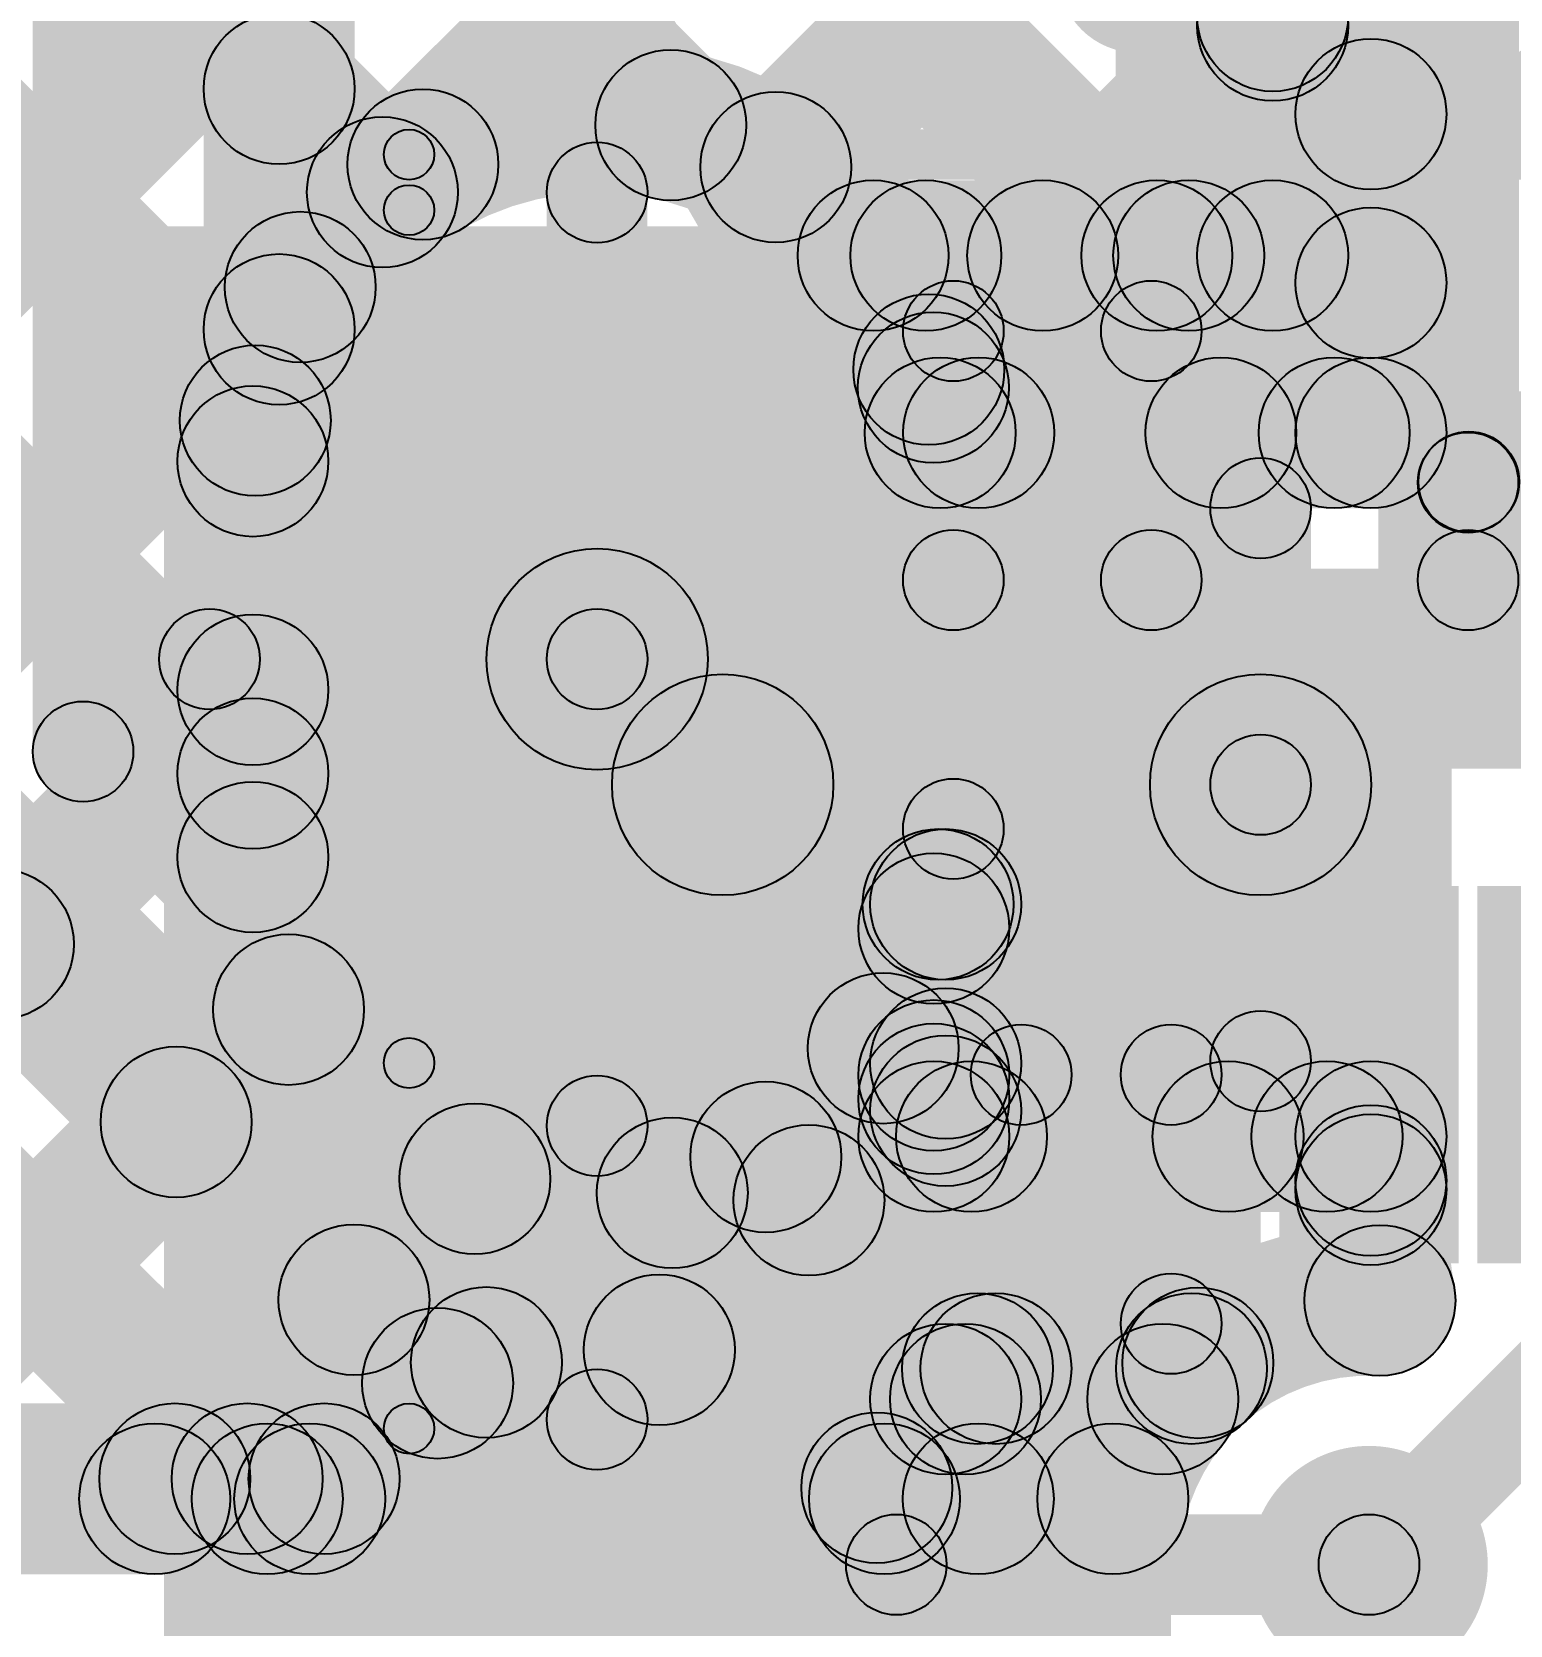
# Model space of a CAD drawing. Header units: millimetres. Extents: x 0 to 210, y 0 to 213.
# Drawn here: x 1.4473 to 1.5943, y -0.0227 to 0.1357 of the extents above; entities that cross this region are included whole.
import ezdxf

# ---------------------------------------------------------------- set-up
doc = ezdxf.new("R2010")
doc.units = ezdxf.units.MM
doc.header["$MEASUREMENT"] = 0
for name, color, linetype in [('BottomLayer', 5, 'Continuous'), ('BottomPaste', 16, 'Continuous'), ('BottomSolder', 6, 'Continuous'), ('PadHoleLayer', 156, 'Continuous'), ('TopLayer', 1, 'Continuous'), ('TopOverlay', 2, 'Continuous'), ('TopPaste', 8, 'Continuous'), ('TopSolder', 216, 'Continuous'), ('ViaHoleLayer', 16, 'Continuous')]:
    doc.layers.add(name, color=color, linetype=linetype)

# ---------------------------------------------------------------- blocks, each defined once
blk = doc.blocks.new('2305018_2_69')
at = {"layer": 'BottomLayer'}
h = blk.add_hatch(color=5, dxfattribs=at)
edge = h.paths.add_edge_path()
edge.add_arc((-0.1752, 0.03937), 0.01673, 180, 360)
edge.add_line((-0.15846, 0.03937), (-0.15846, 0.07874))
edge.add_arc((-0.1752, 0.07874), 0.01673, 0, 180)
edge.add_line((-0.19193, 0.07874), (-0.19193, 0.03937))
h = blk.add_hatch(color=5, dxfattribs=at)
edge = h.paths.add_edge_path()
edge.add_arc((-0.1752, -0.09055), 0.01673, 180, 360)
edge.add_line((-0.15846, -0.09055), (-0.15846, -0.04331))
edge.add_arc((-0.1752, -0.04331), 0.01673, 0, 180)
edge.add_line((-0.19193, -0.04331), (-0.19193, -0.09055))
at = {"layer": 'BottomSolder'}
h = blk.add_hatch(color=6, dxfattribs=at)
edge = h.paths.add_edge_path()
edge.add_arc((-0.1752, 0.03937), 0.02073, 180, 360)
edge.add_line((-0.15446, 0.03937), (-0.15446, 0.07874))
edge.add_arc((-0.1752, 0.07874), 0.02073, 0, 180)
edge.add_line((-0.19593, 0.07874), (-0.19593, 0.03937))
h = blk.add_hatch(color=6, dxfattribs=at)
edge = h.paths.add_edge_path()
edge.add_arc((-0.1752, -0.09055), 0.02073, 180, 360)
edge.add_line((-0.15446, -0.09055), (-0.15446, -0.04331))
edge.add_arc((-0.1752, -0.04331), 0.02073, 0, 180)
edge.add_line((-0.19593, -0.04331), (-0.19593, -0.09055))
at = {"layer": 'PadHoleLayer'}
h = blk.add_hatch(color=156, dxfattribs=at)
edge = h.paths.add_edge_path()
edge.add_arc((-0.1752, 0.03937), 0.00886, 180, 360)
edge.add_line((-0.16634, 0.03937), (-0.16634, 0.07874))
edge.add_arc((-0.1752, 0.07874), 0.00886, 0, 180)
edge.add_line((-0.18405, 0.07874), (-0.18405, 0.03937))
h = blk.add_hatch(color=156, dxfattribs=at)
edge = h.paths.add_edge_path()
edge.add_arc((-0.1752, -0.09055), 0.00886, 180, 360)
edge.add_line((-0.16634, -0.09055), (-0.16634, -0.04331))
edge.add_arc((-0.1752, -0.04331), 0.00886, 0, 180)
edge.add_line((-0.18405, -0.04331), (-0.18405, -0.09055))
at = {"layer": 'TopLayer'}
h = blk.add_hatch(color=1, dxfattribs=at)
edge = h.paths.add_edge_path()
edge.add_arc((-0.1752, 0.03937), 0.01673, 180, 360)
edge.add_line((-0.15846, 0.03937), (-0.15846, 0.07874))
edge.add_arc((-0.1752, 0.07874), 0.01673, 0, 180)
edge.add_line((-0.19193, 0.07874), (-0.19193, 0.03937))
for points in [[(-0.14567, 0.08169), (-0.13386, 0.08169), (-0.13386, 0.05217), (-0.14567, 0.05217)], [(-0.125, 0.08169), (-0.11516, 0.08169), (-0.11516, 0.05217), (-0.125, 0.05217)], [(-0.0935, 0.08169), (-0.08366, 0.08169), (-0.08366, 0.05217), (-0.0935, 0.05217)], [(-0.12303, 0.03248), (-0.11319, 0.03248), (-0.11319, 0.00295), (-0.12303, 0.00295)], [(-0.10335, 0.03248), (-0.0935, 0.03248), (-0.0935, 0.00295), (-0.10335, 0.00295)]]:
    blk.add_hatch(color=1, dxfattribs=at).paths.add_polyline_path(points)
h = blk.add_hatch(color=1, dxfattribs=at)
edge = h.paths.add_edge_path()
edge.add_arc((-0.1752, -0.09055), 0.01673, 180, 360)
edge.add_line((-0.15846, -0.09055), (-0.15846, -0.04331))
edge.add_arc((-0.1752, -0.04331), 0.01673, 0, 180)
edge.add_line((-0.19193, -0.04331), (-0.19193, -0.09055))
at = {"layer": 'TopOverlay'}
h = blk.add_hatch(color=2, dxfattribs=at)
edge = h.paths.add_edge_path()
edge.add_arc((-0.1939, 0.10925), 0.0025, 0, 360)
h = blk.add_hatch(color=2, dxfattribs=at)
edge = h.paths.add_edge_path()
edge.add_arc((-0.1939, 0.10925), 0.0025, 0, 360)
for points in [[(-0.1939, 0.10675), (-0.1939, 0.11175), (0.1939, 0.11175), (0.1939, 0.10675)], [(-0.1914, 0.10372), (-0.1964, 0.10372), (-0.1964, 0.10925), (-0.1914, 0.10925)], [(-0.1914, -0.01747), (-0.1964, -0.01747), (-0.1964, 0.01889), (-0.1914, 0.01889)]]:
    blk.add_hatch(color=2, dxfattribs=at).paths.add_polyline_path(points)
h = blk.add_hatch(color=2, dxfattribs=at)
edge = h.paths.add_edge_path()
edge.add_arc((-0.1939, 0.10372), 0.0025, 0, 360)
h = blk.add_hatch(color=2, dxfattribs=at)
edge = h.paths.add_edge_path()
edge.add_arc((-0.1939, 0.01889), 0.0025, 0, 360)
h = blk.add_hatch(color=2, dxfattribs=at)
edge = h.paths.add_edge_path()
edge.add_arc((-0.1939, -0.01747), 0.0025, 0, 360)
at = {"layer": 'TopPaste'}
for points in [[(-0.14567, 0.08169), (-0.13386, 0.08169), (-0.13386, 0.05217), (-0.14567, 0.05217)], [(-0.125, 0.08169), (-0.11516, 0.08169), (-0.11516, 0.05217), (-0.125, 0.05217)], [(-0.0935, 0.08169), (-0.08366, 0.08169), (-0.08366, 0.05217), (-0.0935, 0.05217)], [(-0.12303, 0.03248), (-0.11319, 0.03248), (-0.11319, 0.00295), (-0.12303, 0.00295)], [(-0.10335, 0.03248), (-0.0935, 0.03248), (-0.0935, 0.00295), (-0.10335, 0.00295)]]:
    blk.add_hatch(color=8, dxfattribs=at).paths.add_polyline_path(points)
at = {"layer": 'TopSolder'}
h = blk.add_hatch(color=216, dxfattribs=at)
edge = h.paths.add_edge_path()
edge.add_arc((-0.1752, 0.03937), 0.02073, 180, 360)
edge.add_line((-0.15446, 0.03937), (-0.15446, 0.07874))
edge.add_arc((-0.1752, 0.07874), 0.02073, 0, 180)
edge.add_line((-0.19593, 0.07874), (-0.19593, 0.03937))
for points in [[(-0.14967, 0.08569), (-0.12986, 0.08569), (-0.12986, 0.04817), (-0.14967, 0.04817)], [(-0.129, 0.08569), (-0.11116, 0.08569), (-0.11116, 0.04817), (-0.129, 0.04817)], [(-0.0975, 0.08569), (-0.07966, 0.08569), (-0.07966, 0.04817), (-0.0975, 0.04817)], [(-0.12703, 0.03648), (-0.10919, 0.03648), (-0.10919, -0.00105), (-0.12703, -0.00105)], [(-0.10735, 0.03648), (-0.0895, 0.03648), (-0.0895, -0.00105), (-0.10735, -0.00105)], [(-0.08766, 0.03648), (-0.06982, 0.03648), (-0.06982, -0.00105), (-0.08766, -0.00105)]]:
    blk.add_hatch(color=216, dxfattribs=at).paths.add_polyline_path(points)
h = blk.add_hatch(color=216, dxfattribs=at)
edge = h.paths.add_edge_path()
edge.add_arc((-0.1752, -0.09055), 0.02073, 180, 360)
edge.add_line((-0.15446, -0.09055), (-0.15446, -0.04331))
edge.add_arc((-0.1752, -0.04331), 0.02073, 0, 180)
edge.add_line((-0.19593, -0.04331), (-0.19593, -0.09055))
at = {"layer": 'TopOverlay', "const_width": 0.00787}
blk.add_lwpolyline([(-0.11752, 0.12724, 1), (-0.12539, 0.12724, 1)], format="xyb", close=True, dxfattribs=at)
at = {"layer": 'TopOverlay'}
for centre in [(-0.1939, 0.10925), (-0.1939, 0.10925), (-0.1939, 0.10372), (-0.1939, 0.01889), (-0.1939, -0.01747)]:
    blk.add_circle(centre, 0.0025, dxfattribs=at)
blk = doc.blocks.new('RES_0603_B_93')
at = {"layer": 'BottomLayer'}
for points in [[(-0.045, -0.0175), (-0.045, 0.0175), (-0.015, 0.0175), (-0.015, -0.0175)], [(0.015, -0.0175), (0.015, 0.0175), (0.045, 0.0175), (0.045, -0.0175)]]:
    blk.add_hatch(color=5, dxfattribs=at).paths.add_polyline_path(points)
at = {"layer": 'BottomPaste'}
for points in [[(-0.045, -0.0175), (-0.045, 0.0175), (-0.015, 0.0175), (-0.015, -0.0175)], [(0.015, -0.0175), (0.015, 0.0175), (0.045, 0.0175), (0.045, -0.0175)]]:
    blk.add_hatch(color=16, dxfattribs=at).paths.add_polyline_path(points)
at = {"layer": 'BottomSolder'}
for points in [[(-0.049, -0.0215), (-0.049, 0.0215), (-0.011, 0.0215), (-0.011, -0.0215)], [(0.011, -0.0215), (0.011, 0.0215), (0.049, 0.0215), (0.049, -0.0215)]]:
    blk.add_hatch(color=6, dxfattribs=at).paths.add_polyline_path(points)

msp = doc.modelspace()

# ---------------------------------------------------------------- hatches: boundary and pattern name
at = {"layer": 'BottomLayer'}
for points in [[(1.46659, 0.23082), (1.47719, 0.24143), (1.58577, 0.13285), (1.57517, 0.12224)], [(1.45739, 0.06414), (1.44739, 0.06414), (1.44739, 0.237), (1.45739, 0.237)], [(1.47939, 0.10614), (1.46439, 0.10614), (1.46439, 0.237), (1.47939, 0.237)], [(1.46659, 0.19547), (1.47719, 0.20607), (1.58212, 0.10115), (1.57151, 0.09054)], [(1.49149, 0.11724), (1.48088, 0.12785), (1.55814, 0.2051), (1.56874, 0.1945)], [(1.52658, 0.11698), (1.51598, 0.12759), (1.56641, 0.17802), (1.57702, 0.16742)], [(1.46659, 0.16011), (1.47719, 0.17072), (1.51615, 0.13176), (1.50554, 0.12116)], [(1.58797, 0.09585), (1.57297, 0.09585), (1.57297, 0.16565), (1.58797, 0.16565)], [(1.54181, 0.09685), (1.5312, 0.10746), (1.57517, 0.15142), (1.58577, 0.14082)], [(1.46659, 0.12475), (1.47719, 0.13536), (1.48747, 0.12509), (1.47686, 0.11448)], [(1.50851, 0.07334), (1.49851, 0.07334), (1.49851, 0.11976), (1.50851, 0.11976)], [(1.57085, 0.09054), (1.56025, 0.10115), (1.57517, 0.11607), (1.58577, 0.10546)], [(1.53165, 0.09505), (1.54225, 0.10566), (1.54676, 0.10115), (1.53615, 0.09054)], [(1.53763, 0.08835), (1.53763, 0.10335), (1.58047, 0.10335), (1.58047, 0.08835)], [(1.5745, 0.06085), (1.5645, 0.06085), (1.5645, 0.08835), (1.5745, 0.08835)], [(1.516, 0.04985), (1.516, 0.07185), (1.5695, 0.07185), (1.5695, 0.04985)], [(1.44886, 0.0606), (1.45593, 0.06768), (1.5368, -0.0132), (1.52973, -0.02027)], [(1.5745, 0.03335), (1.5645, 0.03335), (1.5645, 0.06085), (1.5745, 0.06085)], [(1.40287, 0.04705), (1.41348, 0.05765), (1.47401, -0.00288), (1.46341, -0.01348)], [(1.4333, 0.04505), (1.44391, 0.05566), (1.49295, 0.00661), (1.48234, -0.00399)], [(1.41348, 0.00388), (1.40287, 0.01449), (1.43867, 0.05028), (1.44928, 0.03968)], [(1.5445, 0.02585), (1.5295, 0.02585), (1.5295, 0.04654), (1.5445, 0.04654)], [(1.52667, 0.02932), (1.53727, 0.03993), (1.5423, 0.0349), (1.53169, 0.02429)], [(1.52989, 0.01422), (1.51928, 0.02483), (1.53169, 0.03724), (1.5423, 0.02663)], [(1.53169, 0.02429), (1.5423, 0.0349), (1.54605, 0.03115), (1.53544, 0.02054)], [(1.537, 0.01835), (1.537, 0.03335), (1.58047, 0.03335), (1.58047, 0.01835)], [(1.43147, -0.01348), (1.42087, -0.00288), (1.45635, 0.03261), (1.46696, 0.022)], [(1.53544, 0.02054), (1.54605, 0.03115), (1.56857, 0.00863), (1.55796, -0.00197)], [(1.54848, -0.00254), (1.53788, 0.00807), (1.56096, 0.03115), (1.57157, 0.02054)], [(1.5708, 0.02054), (1.58141, 0.03115), (1.58577, 0.02678), (1.57517, 0.01618)], [(1.51499, 0.01851), (1.5256, 0.02912), (1.54665, 0.00807), (1.53604, -0.00254)], [(1.58797, 0.02057), (1.57297, 0.02057), (1.57297, 0.02585), (1.58797, 0.02585)], [(1.46683, -0.01348), (1.45622, -0.00288), (1.47403, 0.01493), (1.48463, 0.00432)], [(1.54134, -0.00473), (1.54134, 0.01027), (1.56262, 0.01027), (1.56262, -0.00473)], [(1.40818, -0.01568), (1.40818, -0.00068), (1.47636, -0.00068), (1.47636, -0.01568)], [(1.53327, -0.02173), (1.53327, -0.01173), (1.58028, -0.01173), (1.58028, -0.02173)]]:
    msp.add_hatch(color=5, dxfattribs=at).paths.add_polyline_path(points)
h = msp.add_hatch(color=5, dxfattribs=at)
edge = h.paths.add_edge_path()
edge.add_arc((1.47189, 0.13006), 0.0075, 0, 360)
h = msp.add_hatch(color=5, dxfattribs=at)
edge = h.paths.add_edge_path()
edge.add_arc((1.58047, 0.12755), 0.0075, 0, 360)
h = msp.add_hatch(color=5, dxfattribs=at)
edge = h.paths.add_edge_path()
edge.add_arc((1.51084, 0.12646), 0.0075, 0, 360)
h = msp.add_hatch(color=5, dxfattribs=at)
edge = h.paths.add_edge_path()
edge.add_arc((1.48619, 0.12255), 0.0075, 0, 360)
h = msp.add_hatch(color=5, dxfattribs=at)
edge = h.paths.add_edge_path()
edge.add_arc((1.52128, 0.12228), 0.0075, 0, 360)
h = msp.add_hatch(color=5, dxfattribs=at)
edge = h.paths.add_edge_path()
edge.add_arc((1.48216, 0.11978), 0.0075, 0, 360)
h = msp.add_hatch(color=5, dxfattribs=at)
edge = h.paths.add_edge_path()
edge.add_arc((1.50351, 0.11976), 0.005, 0, 360)
h = msp.add_hatch(color=5, dxfattribs=at)
edge = h.paths.add_edge_path()
edge.add_arc((1.58047, 0.11076), 0.0075, 0, 360)
h = msp.add_hatch(color=5, dxfattribs=at)
edge = h.paths.add_edge_path()
edge.add_arc((1.47189, 0.10614), 0.0075, 0, 360)
h = msp.add_hatch(color=5, dxfattribs=at)
edge = h.paths.add_edge_path()
edge.add_arc((1.47189, 0.10614), 0.0075, 0, 360)
h = msp.add_hatch(color=5, dxfattribs=at)
edge = h.paths.add_edge_path()
edge.add_arc((1.5365, 0.10215), 0.0075, 0, 360)
h = msp.add_hatch(color=5, dxfattribs=at)
edge = h.paths.add_edge_path()
edge.add_arc((1.53695, 0.10036), 0.0075, 0, 360)
h = msp.add_hatch(color=5, dxfattribs=at)
edge = h.paths.add_edge_path()
edge.add_arc((1.53763, 0.09585), 0.0075, 0, 360)
h = msp.add_hatch(color=5, dxfattribs=at)
edge = h.paths.add_edge_path()
edge.add_arc((1.53763, 0.09585), 0.0075, 0, 360)
h = msp.add_hatch(color=5, dxfattribs=at)
edge = h.paths.add_edge_path()
edge.add_arc((1.54146, 0.09585), 0.0075, 0, 360)
h = msp.add_hatch(color=5, dxfattribs=at)
edge = h.paths.add_edge_path()
edge.add_arc((1.56555, 0.09585), 0.0075, 0, 360)
h = msp.add_hatch(color=5, dxfattribs=at)
edge = h.paths.add_edge_path()
edge.add_arc((1.57681, 0.09585), 0.0075, 0, 360)
h = msp.add_hatch(color=5, dxfattribs=at)
edge = h.paths.add_edge_path()
edge.add_arc((1.58047, 0.09585), 0.0075, 0, 360)
h = msp.add_hatch(color=5, dxfattribs=at)
edge = h.paths.add_edge_path()
edge.add_arc((1.58047, 0.09585), 0.0075, 0, 360)
h = msp.add_hatch(color=5, dxfattribs=at)
edge = h.paths.add_edge_path()
edge.add_arc((1.5695, 0.08835), 0.005, 0, 360)
h = msp.add_hatch(color=5, dxfattribs=at)
edge = h.paths.add_edge_path()
edge.add_arc((1.50351, 0.07334), 0.011, 0, 360)
h = msp.add_hatch(color=5, dxfattribs=at)
edge = h.paths.add_edge_path()
edge.add_arc((1.50351, 0.07334), 0.005, 0, 360)
h = msp.add_hatch(color=5, dxfattribs=at)
edge = h.paths.add_edge_path()
edge.add_arc((1.516, 0.06085), 0.011, 0, 360)
h = msp.add_hatch(color=5, dxfattribs=at)
edge = h.paths.add_edge_path()
edge.add_arc((1.516, 0.06085), 0.011, 0, 360)
h = msp.add_hatch(color=5, dxfattribs=at)
edge = h.paths.add_edge_path()
edge.add_arc((1.5695, 0.06085), 0.011, 0, 360)
h = msp.add_hatch(color=5, dxfattribs=at)
edge = h.paths.add_edge_path()
edge.add_arc((1.45239, 0.06414), 0.005, 0, 360)
h = msp.add_hatch(color=5, dxfattribs=at)
edge = h.paths.add_edge_path()
edge.add_arc((1.45239, 0.06414), 0.005, 0, 360)
h = msp.add_hatch(color=5, dxfattribs=at)
edge = h.paths.add_edge_path()
edge.add_arc((1.5695, 0.06085), 0.005, 0, 360)
h = msp.add_hatch(color=5, dxfattribs=at)
edge = h.paths.add_edge_path()
edge.add_arc((1.5695, 0.06085), 0.005, 0, 360)
h = msp.add_hatch(color=5, dxfattribs=at)
edge = h.paths.add_edge_path()
edge.add_arc((1.537, 0.04654), 0.0075, 0, 360)
h = msp.add_hatch(color=5, dxfattribs=at)
edge = h.paths.add_edge_path()
edge.add_arc((1.537, 0.04654), 0.0075, 0, 360)
h = msp.add_hatch(color=5, dxfattribs=at)
edge = h.paths.add_edge_path()
edge.add_arc((1.44397, 0.04498), 0.0075, 0, 360)
h = msp.add_hatch(color=5, dxfattribs=at)
edge = h.paths.add_edge_path()
edge.add_arc((1.53197, 0.03463), 0.0075, 0, 360)
h = msp.add_hatch(color=5, dxfattribs=at)
edge = h.paths.add_edge_path()
edge.add_arc((1.537, 0.03194), 0.0075, 0, 360)
h = msp.add_hatch(color=5, dxfattribs=at)
edge = h.paths.add_edge_path()
edge.add_arc((1.5695, 0.03335), 0.005, 0, 360)
h = msp.add_hatch(color=5, dxfattribs=at)
edge = h.paths.add_edge_path()
edge.add_arc((1.537, 0.0296), 0.0075, 0, 360)
h = msp.add_hatch(color=5, dxfattribs=at)
edge = h.paths.add_edge_path()
edge.add_arc((1.537, 0.0296), 0.0075, 0, 360)
h = msp.add_hatch(color=5, dxfattribs=at)
edge = h.paths.add_edge_path()
edge.add_arc((1.46165, 0.0273), 0.0075, 0, 360)
h = msp.add_hatch(color=5, dxfattribs=at)
edge = h.paths.add_edge_path()
edge.add_arc((1.537, 0.02585), 0.0075, 0, 360)
h = msp.add_hatch(color=5, dxfattribs=at)
edge = h.paths.add_edge_path()
edge.add_arc((1.537, 0.02585), 0.0075, 0, 360)
h = msp.add_hatch(color=5, dxfattribs=at)
edge = h.paths.add_edge_path()
edge.add_arc((1.54075, 0.02585), 0.0075, 0, 360)
h = msp.add_hatch(color=5, dxfattribs=at)
edge = h.paths.add_edge_path()
edge.add_arc((1.54075, 0.02585), 0.0075, 0, 360)
h = msp.add_hatch(color=5, dxfattribs=at)
edge = h.paths.add_edge_path()
edge.add_arc((1.56626, 0.02585), 0.0075, 0, 360)
h = msp.add_hatch(color=5, dxfattribs=at)
edge = h.paths.add_edge_path()
edge.add_arc((1.5761, 0.02585), 0.0075, 0, 360)
h = msp.add_hatch(color=5, dxfattribs=at)
edge = h.paths.add_edge_path()
edge.add_arc((1.58047, 0.02585), 0.0075, 0, 360)
h = msp.add_hatch(color=5, dxfattribs=at)
edge = h.paths.add_edge_path()
edge.add_arc((1.58047, 0.02585), 0.0075, 0, 360)
h = msp.add_hatch(color=5, dxfattribs=at)
edge = h.paths.add_edge_path()
edge.add_arc((1.52029, 0.02382), 0.0075, 0, 360)
h = msp.add_hatch(color=5, dxfattribs=at)
edge = h.paths.add_edge_path()
edge.add_arc((1.52029, 0.02382), 0.0075, 0, 360)
h = msp.add_hatch(color=5, dxfattribs=at)
edge = h.paths.add_edge_path()
edge.add_arc((1.58047, 0.02148), 0.0075, 0, 360)
h = msp.add_hatch(color=5, dxfattribs=at)
edge = h.paths.add_edge_path()
edge.add_arc((1.52458, 0.01952), 0.0075, 0, 360)
h = msp.add_hatch(color=5, dxfattribs=at)
edge = h.paths.add_edge_path()
edge.add_arc((1.58047, 0.02057), 0.0075, 0, 360)
h = msp.add_hatch(color=5, dxfattribs=at)
edge = h.paths.add_edge_path()
edge.add_arc((1.58047, 0.02057), 0.0075, 0, 360)
h = msp.add_hatch(color=5, dxfattribs=at)
edge = h.paths.add_edge_path()
edge.add_arc((1.47933, 0.00962), 0.0075, 0, 360)
h = msp.add_hatch(color=5, dxfattribs=at)
edge = h.paths.add_edge_path()
edge.add_arc((1.58137, 0.00955), 0.0075, 0, 360)
h = msp.add_hatch(color=5, dxfattribs=at)
edge = h.paths.add_edge_path()
edge.add_arc((1.58137, 0.00955), 0.0075, 0, 360)
h = msp.add_hatch(color=5, dxfattribs=at)
edge = h.paths.add_edge_path()
edge.add_arc((1.54134, 0.00277), 0.0075, 0, 360)
h = msp.add_hatch(color=5, dxfattribs=at)
edge = h.paths.add_edge_path()
edge.add_arc((1.54134, 0.00277), 0.0075, 0, 360)
h = msp.add_hatch(color=5, dxfattribs=at)
edge = h.paths.add_edge_path()
edge.add_arc((1.54318, 0.00277), 0.0075, 0, 360)
h = msp.add_hatch(color=5, dxfattribs=at)
edge = h.paths.add_edge_path()
edge.add_arc((1.56262, 0.00277), 0.0075, 0, 360)
h = msp.add_hatch(color=5, dxfattribs=at)
edge = h.paths.add_edge_path()
edge.add_arc((1.56262, 0.00277), 0.0075, 0, 360)
h = msp.add_hatch(color=5, dxfattribs=at)
edge = h.paths.add_edge_path()
edge.add_arc((1.56326, 0.00333), 0.0075, 0, 360)
h = msp.add_hatch(color=5, dxfattribs=at)
edge = h.paths.add_edge_path()
edge.add_arc((1.48765, 0.00131), 0.0075, 0, 360)
h = msp.add_hatch(color=5, dxfattribs=at)
edge = h.paths.add_edge_path()
edge.add_arc((1.48765, 0.00131), 0.0075, 0, 360)
h = msp.add_hatch(color=5, dxfattribs=at)
edge = h.paths.add_edge_path()
edge.add_arc((1.46152, -0.00818), 0.0075, 0, 360)
h = msp.add_hatch(color=5, dxfattribs=at)
edge = h.paths.add_edge_path()
edge.add_arc((1.46871, -0.00818), 0.0075, 0, 360)
h = msp.add_hatch(color=5, dxfattribs=at)
edge = h.paths.add_edge_path()
edge.add_arc((1.47636, -0.00818), 0.0075, 0, 360)
h = msp.add_hatch(color=5, dxfattribs=at)
edge = h.paths.add_edge_path()
edge.add_arc((1.47636, -0.00818), 0.0075, 0, 360)
h = msp.add_hatch(color=5, dxfattribs=at)
edge = h.paths.add_edge_path()
edge.add_arc((1.58028, -0.01673), 0.01181, 0, 360)
h = msp.add_hatch(color=5, dxfattribs=at)
edge = h.paths.add_edge_path()
edge.add_arc((1.53327, -0.01673), 0.005, 0, 360)
h = msp.add_hatch(color=5, dxfattribs=at)
edge = h.paths.add_edge_path()
edge.add_arc((1.53327, -0.01673), 0.005, 0, 360)
h = msp.add_hatch(color=5, dxfattribs=at)
edge = h.paths.add_edge_path()
edge.add_arc((1.58028, -0.01673), 0.005, 0, 360)
at = {"layer": 'TopLayer'}
for points in [[(0.86208, 0.6232), (0.87269, 0.6338), (1.4978, 0.00869), (1.48719, -0.00192)], [(0.89744, 0.6232), (0.90804, 0.6338), (1.47458, 0.06726), (1.46398, 0.05666)], [(0.93279, 0.6232), (0.9434, 0.6338), (1.47482, 0.10238), (1.46422, 0.09177)], [(0.96815, 0.6232), (0.97875, 0.6338), (1.48747, 0.12509), (1.47686, 0.11448)], [(1.38832, 0.04943), (1.37772, 0.06004), (1.66364, 0.34596), (1.67424, 0.33535)], [(1.3632, 0.33421), (1.3738, 0.34482), (1.57601, 0.14261), (1.5654, 0.13201)], [(1.364, 0.29805), (1.37461, 0.30866), (1.56449, 0.11878), (1.55388, 0.10817)], [(1.35081, 0.27589), (1.36142, 0.28649), (1.51615, 0.13176), (1.50554, 0.12116)], [(1.49149, 0.11724), (1.48088, 0.12785), (1.55814, 0.2051), (1.56874, 0.1945)], [(1.5952, 0.09098), (1.5852, 0.09098), (1.5852, 0.19274), (1.5952, 0.19274)], [(1.52658, 0.11698), (1.51598, 0.12759), (1.5654, 0.17701), (1.57601, 0.16641)], [(1.5782, 0.11348), (1.5632, 0.11348), (1.5632, 0.17363), (1.5782, 0.17363)], [(1.55313, 0.10817), (1.54252, 0.11878), (1.5654, 0.14166), (1.57601, 0.13105)], [(1.53096, 0.10598), (1.53096, 0.12098), (1.53621, 0.12098), (1.53621, 0.10598)], [(1.53621, 0.10598), (1.53621, 0.12098), (1.56235, 0.12098), (1.56235, 0.10598)], [(1.53621, 0.10598), (1.53621, 0.12098), (1.56235, 0.12098), (1.56235, 0.10598)], [(1.56235, 0.10598), (1.56235, 0.12098), (1.5707, 0.12098), (1.5707, 0.10598)], [(1.50851, 0.07334), (1.49851, 0.07334), (1.49851, 0.11976), (1.50851, 0.11976)], [(1.5606, 0.11639), (1.46045, 0.11639), (1.46045, -0.10824), (1.5606, -0.10824)], [(1.41348, 0.03924), (1.40287, 0.04984), (1.46868, 0.11565), (1.47929, 0.10505)], [(1.54394, 0.08121), (1.53394, 0.08121), (1.53394, 0.10598), (1.54394, 0.10598)], [(1.56363, 0.08121), (1.55363, 0.08121), (1.55363, 0.10598), (1.56363, 0.10598)], [(1.59366, 0.08736), (1.58659, 0.09443), (1.58667, 0.09451), (1.59374, 0.08744)], [(1.47678, 0.05365), (1.46178, 0.05365), (1.46178, 0.09302), (1.47678, 0.09302)], [(1.59513, 0.08121), (1.58513, 0.08121), (1.58513, 0.0909), (1.59513, 0.0909)], [(1.54394, 0.05645), (1.53394, 0.05645), (1.53394, 0.08121), (1.54394, 0.08121)], [(1.46497, 0.06834), (1.46497, 0.07834), (1.50351, 0.07834), (1.50351, 0.06834)], [(1.41348, 0.00388), (1.40287, 0.01449), (1.46398, 0.07559), (1.47458, 0.06498)], [(1.50851, 0.02692), (1.49851, 0.02692), (1.49851, 0.07334), (1.50851, 0.07334)], [(1.40287, 0.04705), (1.41348, 0.05765), (1.47601, -0.00488), (1.46541, -0.01548)], [(1.54568, -0.00026), (1.53068, -0.00026), (1.53068, 0.04895), (1.54568, 0.04895)], [(1.42947, -0.01548), (1.41887, -0.00488), (1.46752, 0.04378), (1.47813, 0.03317)], [(1.52667, 0.02932), (1.53727, 0.03993), (1.54348, 0.03372), (1.53287, 0.02311)], [(1.51501, -0.00066), (1.5044, 0.00995), (1.53287, 0.03842), (1.54348, 0.02781)], [(1.54568, 0.027), (1.54568, 0.037), (1.5606, 0.037), (1.5606, 0.027)], [(1.5656, 0.00724), (1.5556, 0.00724), (1.5556, 0.032), (1.5656, 0.032)], [(1.46483, -0.01548), (1.45422, -0.00488), (1.48605, 0.02696), (1.49666, 0.01635)], [(1.50569, 0.01494), (1.51629, 0.02555), (1.54672, -0.00488), (1.53612, -0.01548)], [(1.53818, -0.00776), (1.53818, 0.00724), (1.55977, 0.00724), (1.55977, -0.00776)], [(1.58382, -0.02027), (1.57675, -0.0132), (1.59635, 0.00641), (1.60343, -0.00066)], [(1.53664, -0.01438), (1.52603, -0.00378), (1.53485, 0.00504), (1.54545, -0.00557)], [(1.40818, -0.01768), (1.40818, -0.00268), (1.47493, -0.00268), (1.47493, -0.01768)], [(1.50851, -0.05265), (1.49851, -0.05265), (1.49851, -0.00229), (1.50851, -0.00229)], [(1.53209, -0.01768), (1.53209, -0.00268), (1.5548, -0.00268), (1.5548, -0.01768)]]:
    msp.add_hatch(color=1, dxfattribs=at).paths.add_polyline_path(points)
h = msp.add_hatch(color=1, dxfattribs=at)
edge = h.paths.add_edge_path()
edge.add_arc((1.5707, 0.13731), 0.0075, 0, 360)
h = msp.add_hatch(color=1, dxfattribs=at)
edge = h.paths.add_edge_path()
edge.add_arc((1.5707, 0.13636), 0.0075, 0, 360)
h = msp.add_hatch(color=1, dxfattribs=at)
edge = h.paths.add_edge_path()
edge.add_arc((1.51084, 0.12646), 0.0075, 0, 360)
h = msp.add_hatch(color=1, dxfattribs=at)
edge = h.paths.add_edge_path()
edge.add_arc((1.48619, 0.12255), 0.0075, 0, 360)
h = msp.add_hatch(color=1, dxfattribs=at)
edge = h.paths.add_edge_path()
edge.add_arc((1.52128, 0.12228), 0.0075, 0, 360)
h = msp.add_hatch(color=1, dxfattribs=at)
edge = h.paths.add_edge_path()
edge.add_arc((1.48216, 0.11978), 0.0075, 0, 360)
h = msp.add_hatch(color=1, dxfattribs=at)
edge = h.paths.add_edge_path()
edge.add_arc((1.50351, 0.11976), 0.005, 0, 360)
h = msp.add_hatch(color=1, dxfattribs=at)
edge = h.paths.add_edge_path()
edge.add_arc((1.53096, 0.11348), 0.0075, 0, 360)
h = msp.add_hatch(color=1, dxfattribs=at)
edge = h.paths.add_edge_path()
edge.add_arc((1.53096, 0.11348), 0.0075, 0, 360)
h = msp.add_hatch(color=1, dxfattribs=at)
edge = h.paths.add_edge_path()
edge.add_arc((1.53621, 0.11348), 0.0075, 0, 360)
h = msp.add_hatch(color=1, dxfattribs=at)
edge = h.paths.add_edge_path()
edge.add_arc((1.53621, 0.11348), 0.0075, 0, 360)
h = msp.add_hatch(color=1, dxfattribs=at)
edge = h.paths.add_edge_path()
edge.add_arc((1.53621, 0.11348), 0.0075, 0, 360)
h = msp.add_hatch(color=1, dxfattribs=at)
edge = h.paths.add_edge_path()
edge.add_arc((1.54783, 0.11348), 0.0075, 0, 360)
h = msp.add_hatch(color=1, dxfattribs=at)
edge = h.paths.add_edge_path()
edge.add_arc((1.55918, 0.11348), 0.0075, 0, 360)
h = msp.add_hatch(color=1, dxfattribs=at)
edge = h.paths.add_edge_path()
edge.add_arc((1.56235, 0.11348), 0.0075, 0, 360)
h = msp.add_hatch(color=1, dxfattribs=at)
edge = h.paths.add_edge_path()
edge.add_arc((1.56235, 0.11348), 0.0075, 0, 360)
h = msp.add_hatch(color=1, dxfattribs=at)
edge = h.paths.add_edge_path()
edge.add_arc((1.56235, 0.11348), 0.0075, 0, 360)
h = msp.add_hatch(color=1, dxfattribs=at)
edge = h.paths.add_edge_path()
edge.add_arc((1.5707, 0.11348), 0.0075, 0, 360)
h = msp.add_hatch(color=1, dxfattribs=at)
edge = h.paths.add_edge_path()
edge.add_arc((1.5707, 0.11348), 0.0075, 0, 360)
h = msp.add_hatch(color=1, dxfattribs=at)
edge = h.paths.add_edge_path()
edge.add_arc((1.47399, 0.11035), 0.0075, 0, 360)
h = msp.add_hatch(color=1, dxfattribs=at)
edge = h.paths.add_edge_path()
edge.add_arc((1.53894, 0.10598), 0.005, 0, 360)
h = msp.add_hatch(color=1, dxfattribs=at)
edge = h.paths.add_edge_path()
edge.add_arc((1.55863, 0.10598), 0.005, 0, 360)
h = msp.add_hatch(color=1, dxfattribs=at)
edge = h.paths.add_edge_path()
edge.add_arc((1.46952, 0.09707), 0.0075, 0, 360)
h = msp.add_hatch(color=1, dxfattribs=at)
edge = h.paths.add_edge_path()
edge.add_arc((1.46928, 0.09302), 0.0075, 0, 360)
h = msp.add_hatch(color=1, dxfattribs=at)
edge = h.paths.add_edge_path()
edge.add_arc((1.46928, 0.09302), 0.0075, 0, 360)
h = msp.add_hatch(color=1, dxfattribs=at)
edge = h.paths.add_edge_path()
edge.add_arc((1.59013, 0.0909), 0.005, 0, 360)
h = msp.add_hatch(color=1, dxfattribs=at)
edge = h.paths.add_edge_path()
edge.add_arc((1.59013, 0.0909), 0.005, 0, 360)
h = msp.add_hatch(color=1, dxfattribs=at)
edge = h.paths.add_edge_path()
edge.add_arc((1.5902, 0.09098), 0.005, 0, 360)
h = msp.add_hatch(color=1, dxfattribs=at)
edge = h.paths.add_edge_path()
edge.add_arc((1.5902, 0.09098), 0.005, 0, 360)
h = msp.add_hatch(color=1, dxfattribs=at)
edge = h.paths.add_edge_path()
edge.add_arc((1.53894, 0.08121), 0.005, 0, 360)
h = msp.add_hatch(color=1, dxfattribs=at)
edge = h.paths.add_edge_path()
edge.add_arc((1.53894, 0.08121), 0.005, 0, 360)
h = msp.add_hatch(color=1, dxfattribs=at)
edge = h.paths.add_edge_path()
edge.add_arc((1.55863, 0.08121), 0.005, 0, 360)
h = msp.add_hatch(color=1, dxfattribs=at)
edge = h.paths.add_edge_path()
edge.add_arc((1.59013, 0.08121), 0.005, 0, 360)
h = msp.add_hatch(color=1, dxfattribs=at)
edge = h.paths.add_edge_path()
edge.add_arc((1.46497, 0.07334), 0.005, 0, 360)
h = msp.add_hatch(color=1, dxfattribs=at)
edge = h.paths.add_edge_path()
edge.add_arc((1.46928, 0.07029), 0.0075, 0, 360)
h = msp.add_hatch(color=1, dxfattribs=at)
edge = h.paths.add_edge_path()
edge.add_arc((1.50351, 0.07334), 0.005, 0, 360)
h = msp.add_hatch(color=1, dxfattribs=at)
edge = h.paths.add_edge_path()
edge.add_arc((1.50351, 0.07334), 0.005, 0, 360)
h = msp.add_hatch(color=1, dxfattribs=at)
edge = h.paths.add_edge_path()
edge.add_arc((1.50351, 0.07334), 0.005, 0, 360)
h = msp.add_hatch(color=1, dxfattribs=at)
edge = h.paths.add_edge_path()
edge.add_arc((1.46928, 0.06196), 0.0075, 0, 360)
h = msp.add_hatch(color=1, dxfattribs=at)
edge = h.paths.add_edge_path()
edge.add_arc((1.46928, 0.05365), 0.0075, 0, 360)
h = msp.add_hatch(color=1, dxfattribs=at)
edge = h.paths.add_edge_path()
edge.add_arc((1.46928, 0.05365), 0.0075, 0, 360)
h = msp.add_hatch(color=1, dxfattribs=at)
edge = h.paths.add_edge_path()
edge.add_arc((1.53894, 0.05645), 0.005, 0, 360)
h = msp.add_hatch(color=1, dxfattribs=at)
edge = h.paths.add_edge_path()
edge.add_arc((1.53742, 0.04895), 0.0075, 0, 360)
h = msp.add_hatch(color=1, dxfattribs=at)
edge = h.paths.add_edge_path()
edge.add_arc((1.53818, 0.04895), 0.0075, 0, 360)
h = msp.add_hatch(color=1, dxfattribs=at)
edge = h.paths.add_edge_path()
edge.add_arc((1.47283, 0.03848), 0.0075, 0, 360)
h = msp.add_hatch(color=1, dxfattribs=at)
edge = h.paths.add_edge_path()
edge.add_arc((1.53197, 0.03463), 0.0075, 0, 360)
h = msp.add_hatch(color=1, dxfattribs=at)
edge = h.paths.add_edge_path()
edge.add_arc((1.53818, 0.03312), 0.0075, 0, 360)
h = msp.add_hatch(color=1, dxfattribs=at)
edge = h.paths.add_edge_path()
edge.add_arc((1.54568, 0.032), 0.005, 0, 360)
h = msp.add_hatch(color=1, dxfattribs=at)
edge = h.paths.add_edge_path()
edge.add_arc((1.5606, 0.032), 0.005, 0, 360)
h = msp.add_hatch(color=1, dxfattribs=at)
edge = h.paths.add_edge_path()
edge.add_arc((1.5606, 0.032), 0.005, 0, 360)
h = msp.add_hatch(color=1, dxfattribs=at)
edge = h.paths.add_edge_path()
edge.add_arc((1.53818, 0.02842), 0.0075, 0, 360)
h = msp.add_hatch(color=1, dxfattribs=at)
edge = h.paths.add_edge_path()
edge.add_arc((1.50351, 0.02692), 0.005, 0, 360)
h = msp.add_hatch(color=1, dxfattribs=at)
edge = h.paths.add_edge_path()
edge.add_arc((1.49136, 0.02165), 0.0075, 0, 360)
h = msp.add_hatch(color=1, dxfattribs=at)
edge = h.paths.add_edge_path()
edge.add_arc((1.51099, 0.02025), 0.0075, 0, 360)
h = msp.add_hatch(color=1, dxfattribs=at)
edge = h.paths.add_edge_path()
edge.add_arc((1.5097, 0.00464), 0.0075, 0, 360)
h = msp.add_hatch(color=1, dxfattribs=at)
edge = h.paths.add_edge_path()
edge.add_arc((1.5606, 0.00724), 0.005, 0, 360)
h = msp.add_hatch(color=1, dxfattribs=at)
edge = h.paths.add_edge_path()
edge.add_arc((1.4925, 0.00339), 0.0075, 0, 360)
h = msp.add_hatch(color=1, dxfattribs=at)
edge = h.paths.add_edge_path()
edge.add_arc((1.53818, -0.00026), 0.0075, 0, 360)
h = msp.add_hatch(color=1, dxfattribs=at)
edge = h.paths.add_edge_path()
edge.add_arc((1.53818, -0.00026), 0.0075, 0, 360)
h = msp.add_hatch(color=1, dxfattribs=at)
edge = h.paths.add_edge_path()
edge.add_arc((1.54015, -0.00026), 0.0075, 0, 360)
h = msp.add_hatch(color=1, dxfattribs=at)
edge = h.paths.add_edge_path()
edge.add_arc((1.55977, -0.00026), 0.0075, 0, 360)
h = msp.add_hatch(color=1, dxfattribs=at)
edge = h.paths.add_edge_path()
edge.add_arc((1.55977, -0.00026), 0.0075, 0, 360)
h = msp.add_hatch(color=1, dxfattribs=at)
edge = h.paths.add_edge_path()
edge.add_arc((1.50351, -0.00229), 0.005, 0, 360)
h = msp.add_hatch(color=1, dxfattribs=at)
edge = h.paths.add_edge_path()
edge.add_arc((1.53133, -0.00908), 0.0075, 0, 360)
h = msp.add_hatch(color=1, dxfattribs=at)
edge = h.paths.add_edge_path()
edge.add_arc((1.45952, -0.01018), 0.0075, 0, 360)
h = msp.add_hatch(color=1, dxfattribs=at)
edge = h.paths.add_edge_path()
edge.add_arc((1.47071, -0.01018), 0.0075, 0, 360)
h = msp.add_hatch(color=1, dxfattribs=at)
edge = h.paths.add_edge_path()
edge.add_arc((1.47493, -0.01018), 0.0075, 0, 360)
h = msp.add_hatch(color=1, dxfattribs=at)
edge = h.paths.add_edge_path()
edge.add_arc((1.47493, -0.01018), 0.0075, 0, 360)
h = msp.add_hatch(color=1, dxfattribs=at)
edge = h.paths.add_edge_path()
edge.add_arc((1.53209, -0.01018), 0.0075, 0, 360)
h = msp.add_hatch(color=1, dxfattribs=at)
edge = h.paths.add_edge_path()
edge.add_arc((1.53209, -0.01018), 0.0075, 0, 360)
h = msp.add_hatch(color=1, dxfattribs=at)
edge = h.paths.add_edge_path()
edge.add_arc((1.54142, -0.01018), 0.0075, 0, 360)
h = msp.add_hatch(color=1, dxfattribs=at)
edge = h.paths.add_edge_path()
edge.add_arc((1.5548, -0.01018), 0.0075, 0, 360)
h = msp.add_hatch(color=1, dxfattribs=at)
edge = h.paths.add_edge_path()
edge.add_arc((1.5548, -0.01018), 0.0075, 0, 360)
h = msp.add_hatch(color=1, dxfattribs=at)
edge = h.paths.add_edge_path()
edge.add_arc((1.58028, -0.01673), 0.01181, 0, 360)
h = msp.add_hatch(color=1, dxfattribs=at)
edge = h.paths.add_edge_path()
edge.add_arc((1.58028, -0.01673), 0.005, 0, 360)
at = {"layer": 'ViaHoleLayer'}
h = msp.add_hatch(color=16, dxfattribs=at)
edge = h.paths.add_edge_path()
edge.add_arc((1.58028, -0.01673), 0.00591, 0, 360)

# ---------------------------------------------------------------- linework, layer by layer
at = {"layer": 'BottomLayer'}
for points, const_width in [([(1.47189, 0.10614, -0.786517), (1.53763, 0.09585)], 0.015), ([(1.516, 0.06085, -0.414214), (1.50351, 0.07334)], 0.022), ([(1.537, 0.04654, -0.215502), (1.52029, 0.02382)], 0.015), ([(1.58137, 0.00955, -0.040739), (1.58047, 0.02057)], 0.015), ([(1.56262, 0.00277, -0.196792), (1.58137, 0.00955)], 0.015), ([(1.47636, -0.00818, -0.108982), (1.48765, 0.00131)], 0.015)]:
    msp.add_lwpolyline(points, format="xyb", dxfattribs=dict(at, const_width=const_width))
for centre, radius in [((1.47189, 0.13006), 0.0075), ((1.58047, 0.12755), 0.0075), ((1.51084, 0.12646), 0.0075), ((1.48619, 0.12255), 0.0075), ((1.52128, 0.12228), 0.0075), ((1.48216, 0.11978), 0.0075), ((1.50351, 0.11976), 0.005), ((1.58047, 0.11076), 0.0075), ((1.47189, 0.10614), 0.0075), ((1.47189, 0.10614), 0.0075), ((1.5365, 0.10215), 0.0075), ((1.53695, 0.10036), 0.0075), ((1.53763, 0.09585), 0.0075), ((1.53763, 0.09585), 0.0075), ((1.54146, 0.09585), 0.0075), ((1.56555, 0.09585), 0.0075), ((1.57681, 0.09585), 0.0075), ((1.58047, 0.09585), 0.0075), ((1.58047, 0.09585), 0.0075), ((1.5695, 0.08835), 0.005), ((1.50351, 0.07334), 0.011), ((1.50351, 0.07334), 0.005), ((1.516, 0.06085), 0.011), ((1.516, 0.06085), 0.011), ((1.5695, 0.06085), 0.011), ((1.45239, 0.06414), 0.005), ((1.45239, 0.06414), 0.005), ((1.5695, 0.06085), 0.005), ((1.5695, 0.06085), 0.005), ((1.537, 0.04654), 0.0075), ((1.537, 0.04654), 0.0075), ((1.44397, 0.04498), 0.0075), ((1.53197, 0.03463), 0.0075), ((1.537, 0.03194), 0.0075), ((1.5695, 0.03335), 0.005), ((1.537, 0.0296), 0.0075), ((1.537, 0.0296), 0.0075), ((1.46165, 0.0273), 0.0075), ((1.537, 0.02585), 0.0075), ((1.537, 0.02585), 0.0075), ((1.54075, 0.02585), 0.0075), ((1.54075, 0.02585), 0.0075), ((1.56626, 0.02585), 0.0075), ((1.5761, 0.02585), 0.0075), ((1.58047, 0.02585), 0.0075), ((1.58047, 0.02585), 0.0075), ((1.52029, 0.02382), 0.0075), ((1.52029, 0.02382), 0.0075), ((1.58047, 0.02148), 0.0075), ((1.52458, 0.01952), 0.0075), ((1.58047, 0.02057), 0.0075), ((1.58047, 0.02057), 0.0075), ((1.47933, 0.00962), 0.0075), ((1.58137, 0.00955), 0.0075), ((1.58137, 0.00955), 0.0075), ((1.54134, 0.00277), 0.0075), ((1.54134, 0.00277), 0.0075), ((1.54318, 0.00277), 0.0075), ((1.56262, 0.00277), 0.0075), ((1.56262, 0.00277), 0.0075), ((1.56326, 0.00333), 0.0075), ((1.48765, 0.00131), 0.0075), ((1.48765, 0.00131), 0.0075), ((1.46152, -0.00818), 0.0075), ((1.46871, -0.00818), 0.0075), ((1.47636, -0.00818), 0.0075), ((1.47636, -0.00818), 0.0075), ((1.53327, -0.01673), 0.005), ((1.53327, -0.01673), 0.005), ((1.58028, -0.01673), 0.005)]:
    msp.add_circle(centre, radius, dxfattribs=at)
at = {"layer": 'TopLayer', "const_width": 0.015}
for points in [[(1.46928, 0.09302, -0.721958), (1.53096, 0.11348)], [(1.53742, 0.04895, -0.933336), (1.46928, 0.05365)], [(1.47493, -0.01018, -0.538468), (1.53209, -0.01018)], [(1.5548, -0.01018, -0.106567), (1.55977, -0.00026)]]:
    msp.add_lwpolyline(points, format="xyb", dxfattribs=at)
at = {"layer": 'TopLayer'}
for centre, radius in [((1.5707, 0.13731), 0.0075), ((1.5707, 0.13636), 0.0075), ((1.51084, 0.12646), 0.0075), ((1.48619, 0.12255), 0.0075), ((1.52128, 0.12228), 0.0075), ((1.48216, 0.11978), 0.0075), ((1.50351, 0.11976), 0.005), ((1.53096, 0.11348), 0.0075), ((1.53096, 0.11348), 0.0075), ((1.53621, 0.11348), 0.0075), ((1.53621, 0.11348), 0.0075), ((1.53621, 0.11348), 0.0075), ((1.54783, 0.11348), 0.0075), ((1.55918, 0.11348), 0.0075), ((1.56235, 0.11348), 0.0075), ((1.56235, 0.11348), 0.0075), ((1.56235, 0.11348), 0.0075), ((1.5707, 0.11348), 0.0075), ((1.5707, 0.11348), 0.0075), ((1.47399, 0.11035), 0.0075), ((1.53894, 0.10598), 0.005), ((1.55863, 0.10598), 0.005), ((1.46952, 0.09707), 0.0075), ((1.46928, 0.09302), 0.0075), ((1.46928, 0.09302), 0.0075), ((1.59013, 0.0909), 0.005), ((1.59013, 0.0909), 0.005), ((1.5902, 0.09098), 0.005), ((1.5902, 0.09098), 0.005), ((1.53894, 0.08121), 0.005), ((1.53894, 0.08121), 0.005), ((1.55863, 0.08121), 0.005), ((1.59013, 0.08121), 0.005), ((1.46497, 0.07334), 0.005), ((1.46928, 0.07029), 0.0075), ((1.50351, 0.07334), 0.005), ((1.50351, 0.07334), 0.005), ((1.50351, 0.07334), 0.005), ((1.46928, 0.06196), 0.0075), ((1.46928, 0.05365), 0.0075), ((1.46928, 0.05365), 0.0075), ((1.53894, 0.05645), 0.005), ((1.53742, 0.04895), 0.0075), ((1.53818, 0.04895), 0.0075), ((1.47283, 0.03848), 0.0075), ((1.53197, 0.03463), 0.0075), ((1.53818, 0.03312), 0.0075), ((1.54568, 0.032), 0.005), ((1.5606, 0.032), 0.005), ((1.5606, 0.032), 0.005), ((1.53818, 0.02842), 0.0075), ((1.50351, 0.02692), 0.005), ((1.49136, 0.02165), 0.0075), ((1.51099, 0.02025), 0.0075), ((1.5097, 0.00464), 0.0075), ((1.5606, 0.00724), 0.005), ((1.4925, 0.00339), 0.0075), ((1.53818, -0.00026), 0.0075), ((1.53818, -0.00026), 0.0075), ((1.54015, -0.00026), 0.0075), ((1.55977, -0.00026), 0.0075), ((1.55977, -0.00026), 0.0075), ((1.50351, -0.00229), 0.005), ((1.53133, -0.00908), 0.0075), ((1.45952, -0.01018), 0.0075), ((1.47071, -0.01018), 0.0075), ((1.47493, -0.01018), 0.0075), ((1.47493, -0.01018), 0.0075), ((1.53209, -0.01018), 0.0075), ((1.53209, -0.01018), 0.0075), ((1.54142, -0.01018), 0.0075), ((1.5548, -0.01018), 0.0075), ((1.5548, -0.01018), 0.0075), ((1.58028, -0.01673), 0.005)]:
    msp.add_circle(centre, radius, dxfattribs=at)

# ---------------------------------------------------------------- block references
at = {"rotation": 360}
for name, p in [('2305018_2_69', (1.67871, 0.01428)), ('RES_0603_B_93', (1.5995, 0.06085))]:
    msp.add_blockref(name, p, dxfattribs=at)

# ---------------------------------------------------------------- texts
at = {"layer": 'TopOverlay'}
for s, p in [('USB', (1.48297, 0.12436)), ('BATTERY', (1.159, 0.11587))]:
    msp.add_text(s, height=0.07, rotation=360, dxfattribs=at).set_placement(p)

doc.saveas('drawing.dxf')
